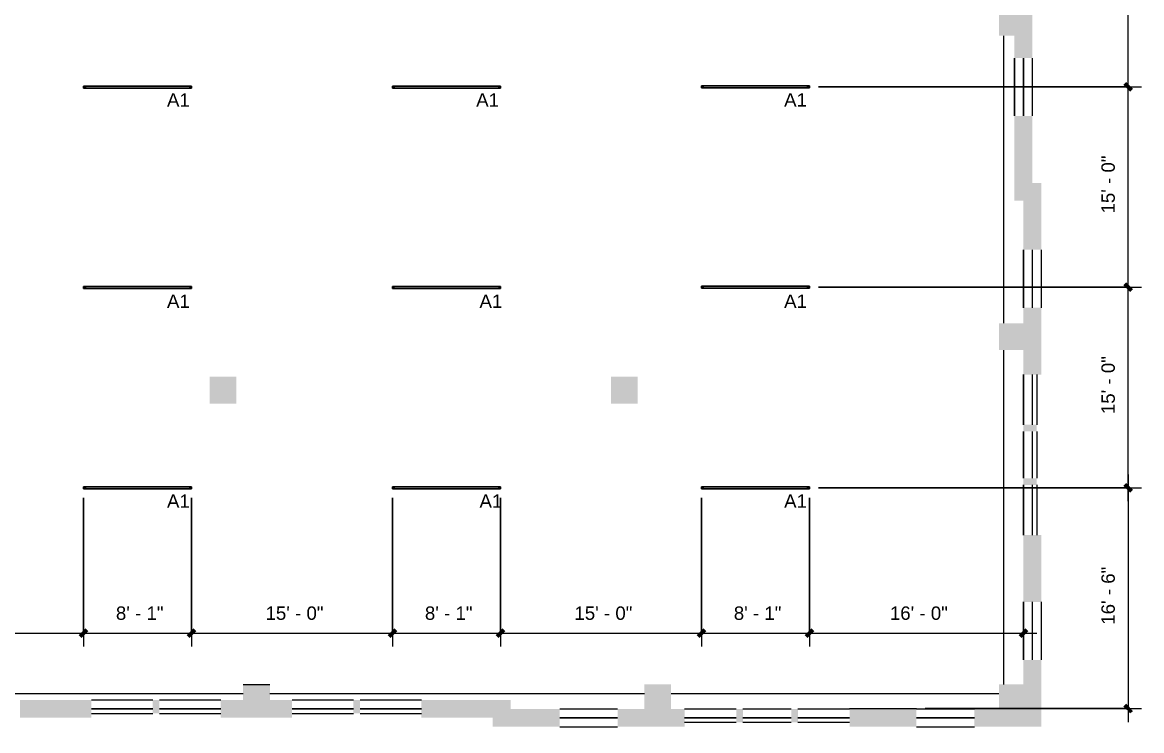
# Model space of a CAD drawing. Header units: inches. Extents: x 3 to 2625, y 0 to 2055.
# Drawn here: x 1621 to 2625, y 0 to 635 of the extents above; entities that cross this region are included whole.
import ezdxf

# ---------------------------------------------------------------- set-up
doc = ezdxf.new("R2010")
doc.units = ezdxf.units.IN
doc.header["$MEASUREMENT"] = 0
for name, color, linetype, lineweight in [('_800 AVAILABLE', 7, 'Continuous', 9), ('A-ANNO-DIMS', 211, 'Continuous', 9), ('A-ANNO-DIMS-128', 211, 'Continuous', 9), ('A-CLNG', 13, 'Continuous', 13), ('A-DETL-GENF', 92, 'Continuous', 9), ('B-CL', 7, 'Continuous', 9), ('E-LITE-EQPM', 33, 'Continuous', 9), ('E-LITE-EQPM-IDEN', 33, 'Continuous', 9), ('I-WALL', 2, 'Continuous', 9), ('Victor Bldg - 8th Floor_LINK_dwg', 8, 'Continuous', 9), ('WINDOWS', 7, 'Continuous', 9)]:
    doc.layers.add(name, color=color, linetype=linetype, lineweight=lineweight)
doc.styles.add('Arial', font='arial.ttf', dxfattribs={"height": 12})
doc.styles.add('Swis721 Lt BT', font='swissl.ttf', dxfattribs={"height": 12})
doc.dimstyles.new('OTJ_-_3_32__Linear__1_2__Tolerance', dxfattribs={"dimscale": 12, "dimtxt": 12.663781, "dimasz": 0.5, "dimexe": 1, "dimexo": 0.666667, "dimgap": 0.666667, "dimtad": 1, "dimdec": 1, "dimrnd": 0.5, "dimzin": 3, "dimdsep": 46, "dimlunit": 4, "dimtxsty": 'Swis721 Lt BT', "dimblk1": 'OBLIQUE', "dimblk2": 'OBLIQUE', "dimsah": 1, "dimcen": 0.09, "dimdle": 1, "dimazin": 0, "dimtfac": 1, "dimtdec": 4, "dimtix": 1, "dimtmove": 0, "dimatfit": 3, "dimfxl": 1, "dimtvp": 1, "dimfrac": 2, "dimtolj": 1, "dimtzin": 0, "dimarcsym": 2})

# ---------------------------------------------------------------- blocks, each defined once
blk = doc.blocks.new('Victor Bldg - 8th Floor_LINK_dwg-6972240-LEVEL 08 RCP')
at = {"layer": '_800 AVAILABLE'}
for p, q in [((2501.2, 623.5), (2501.2, 365.5)), ((2501.2, 341.5), (2501.2, 41.5)), ((1819, 32.9), (1483, 32.9)), ((2179, 32.9), (1843, 32.9)), ((2497, 32.9), (2203, 32.9))]:
    blk.add_line(p, q, dxfattribs=at)
at = {"layer": 'B-CL', "flags": 128}
blk.add_lwpolyline([(1819, 41.3), (1819, 41.5), (1843, 41.5), (1843, 41.3)], dxfattribs=at)
at = {"layer": 'WINDOWS'}
for p, q in [((2511, 603.5), (2511, 551.5)), ((2518.8, 603.5), (2518.8, 551.5)), ((2519, 603.5), (2519, 551.5)), ((2527, 603.5), (2527, 551.5)), ((2519, 431.5), (2519, 379.5)), ((2526.8, 431.5), (2526.8, 379.5)), ((2527, 431.5), (2527, 379.5)), ((2535, 431.5), (2535, 379.5)), ((2519, 319.5), (2519, 274.5)), ((2526.8, 319.5), (2526.8, 274.5)), ((2527, 319.5), (2527, 274.5)), ((2531, 319.5), (2531, 274.5)), ((2519, 268.5), (2519, 226.5)), ((2526.8, 268.5), (2526.8, 226.5)), ((2527, 268.5), (2527, 226.5)), ((2531, 268.5), (2531, 226.5)), ((2519, 220.5), (2519, 175.5)), ((2526.8, 220.5), (2526.8, 175.5)), ((2527, 220.5), (2527, 175.5)), ((2531, 220.5), (2531, 175.5)), ((2519, 115.5), (2519, 63.5)), ((2526.8, 115.5), (2526.8, 63.5)), ((2527, 115.5), (2527, 63.5)), ((2535, 115.5), (2535, 63.5)), ((1683, 27.5), (1738, 27.5)), ((1744, 27.5), (1799, 27.5)), ((1863, 27.5), (1918, 27.5)), ((1924, 27.5), (1979, 27.5)), ((1683, 19.8), (1738, 19.8)), ((1683, 19.5), (1738, 19.5)), ((1683, 15.5), (1738, 15.5)), ((1744, 19.8), (1799, 19.8)), ((1744, 19.5), (1799, 19.5)), ((1744, 15.5), (1799, 15.5)), ((1863, 19.8), (1918, 19.8)), ((1863, 19.5), (1918, 19.5)), ((1863, 15.5), (1918, 15.5)), ((1924, 19.8), (1979, 19.8)), ((1924, 19.5), (1979, 19.5)), ((1924, 15.5), (1979, 15.5)), ((2103, 19.5), (2155, 19.5)), ((2103, 11.7), (2155, 11.7)), ((2103, 11.5), (2155, 11.5)), ((2215, 19.5), (2261.3, 19.5)), ((2215, 11.7), (2261.3, 11.7)), ((2215, 11.5), (2261.3, 11.5)), ((2267.3, 19.5), (2310.7, 19.5)), ((2267.3, 11.7), (2310.7, 11.7)), ((2267.3, 11.5), (2310.7, 11.5)), ((2316.7, 19.5), (2363, 19.5)), ((2316.7, 11.7), (2363, 11.7)), ((2316.7, 11.5), (2363, 11.5)), ((2423, 19.5), (2475, 19.5)), ((2423, 11.7), (2475, 11.7)), ((2423, 11.5), (2475, 11.5)), ((2103, 3.5), (2155, 3.5)), ((2215, 7.5), (2261.3, 7.5)), ((2267.3, 7.5), (2310.7, 7.5)), ((2316.7, 7.5), (2363, 7.5)), ((2423, 3.5), (2475, 3.5))]:
    blk.add_line(p, q, dxfattribs=at)
blk = doc.blocks.new('L-Pendant-Axis-Sculpt-Direct_Indirect - SCDI-F-8-4584194-LEVEL 08 RCP')
at = {"layer": 'A-DETL-GENF'}
for p, q in [((48.5, 0.875), (-48.5, 0.875)), ((-48.5, 0.875), (-48.5, -0.875)), ((-48.5, 0.875), (48.5, 0.875)), ((-48.5, -0.875), (-48.5, 0.875)), ((48.5, -0.875), (48.5, 0.875)), ((48.5, 0.875), (48.5, -0.875)), ((-48.5, -0.875), (48.5, -0.875)), ((48.5, -0.875), (-48.5, -0.875))]:
    blk.add_line(p, q, dxfattribs=at)
for centre in [(-47, 0), (47, 0)]:
    blk.add_circle(centre, 0.25, dxfattribs=at)
blk = doc.blocks.new('DIMBLOCK1-LEVEL 08 RCP')
at = {"layer": 'A-ANNO-DIMS-128'}
for p, q in [((2335.1, 397.8), (2625.1, 397.8)), ((2613.1, 397.8), (2335.1, 397.8)), ((2613.1, 205.9), (2613.1, 397.8)), ((2335.1, 217.9), (2625.1, 217.9)), ((2613.1, 217.9), (2335.1, 217.9))]:
    blk.add_line(p, q, dxfattribs=at)
at = {"layer": 'A-ANNO-DIMS-128', "lineweight": 50}
for p, q in [((2613.1, 397.8), (2610.1, 400.8)), ((2613.1, 397.8), (2616.1, 394.8)), ((2613.1, 217.9), (2610.1, 220.9)), ((2613.1, 217.9), (2616.1, 214.9))]:
    blk.add_line(p, q, dxfattribs=at)
at = {"layer": 'A-ANNO-DIMS-128', "color": 0, "insert": (2589, 284), "char_height": 12, "width": 57.168, "attachment_point": 1, "rotation": 90, "line_spacing_factor": 1.005062, "style": 'Swis721 Lt BT'}
blk.add_mtext('15\' - 0"', dxfattribs=at)
blk = doc.blocks.new('_Oblique')
at = {"color": 0, "linetype": 'ByBlock', "lineweight": -2}
blk.add_line((-0.5, -0.5), (0.5, 0.5), dxfattribs=at)
blk = doc.blocks.new('DIMBLOCK2-LEVEL 08 RCP')
at = {"layer": 'A-ANNO-DIMS-128'}
for p, q in [((2335.1, 577.8), (2625.1, 577.8)), ((2613.1, 577.8), (2335.1, 577.8)), ((2613.1, 397.8), (2613.1, 577.8)), ((2335.1, 397.8), (2625.1, 397.8)), ((2613.1, 397.8), (2335.1, 397.8))]:
    blk.add_line(p, q, dxfattribs=at)
at = {"layer": 'A-ANNO-DIMS-128', "lineweight": 50}
for p, q in [((2613.1, 577.8), (2610.1, 580.8)), ((2613.1, 577.8), (2616.1, 574.8)), ((2613.1, 397.8), (2610.1, 400.8)), ((2613.1, 397.8), (2616.1, 394.8))]:
    blk.add_line(p, q, dxfattribs=at)
at = {"layer": 'A-ANNO-DIMS-128', "color": 0, "insert": (2589, 464), "char_height": 12, "width": 57.168, "attachment_point": 1, "rotation": 90, "line_spacing_factor": 1.005062, "style": 'Swis721 Lt BT'}
blk.add_mtext('15\' - 0"', dxfattribs=at)
blk = doc.blocks.new('DIMBLOCK3-LEVEL 08 RCP')
at = {"layer": 'A-ANNO-DIMS-128'}
for p, q in [((2335.1, 757.7), (2625.1, 757.7)), ((2613.1, 757.7), (2335.1, 757.7)), ((2613.1, 577.8), (2613.1, 757.7)), ((2335.1, 577.8), (2625.1, 577.8)), ((2613.1, 577.8), (2335.1, 577.8))]:
    blk.add_line(p, q, dxfattribs=at)
at = {"layer": 'A-ANNO-DIMS-128', "lineweight": 50}
for p, q in [((2613.1, 757.7), (2610.1, 760.7)), ((2613.1, 757.7), (2616.1, 754.7)), ((2613.1, 577.8), (2610.1, 580.8)), ((2613.1, 577.8), (2616.1, 574.8))]:
    blk.add_line(p, q, dxfattribs=at)
at = {"layer": 'A-ANNO-DIMS-128', "color": 0, "insert": (2589, 643.9), "char_height": 12, "width": 57.168, "attachment_point": 1, "rotation": 90, "line_spacing_factor": 1.005062, "style": 'Swis721 Lt BT'}
blk.add_mtext('15\' - 0"', dxfattribs=at)
blk = doc.blocks.new('DIMBLOCK20-LEVEL 08 RCP')
at = {"layer": 'A-ANNO-DIMS-128'}
for p, q in [((1495.7, 209), (1495.7, 75.4)), ((1495.7, 87.4), (1495.7, 209)), ((1675.8, 209), (1675.8, 75.4)), ((1675.8, 87.4), (1675.8, 209)), ((1495.7, 87.4), (1675.8, 87.4))]:
    blk.add_line(p, q, dxfattribs=at)
at = {"layer": 'A-ANNO-DIMS-128', "lineweight": 50}
for p, q in [((1495.7, 87.4), (1498.7, 90.4)), ((1675.8, 87.4), (1678.8, 90.4)), ((1495.7, 87.4), (1492.7, 84.4)), ((1675.8, 87.4), (1672.8, 84.4))]:
    blk.add_line(p, q, dxfattribs=at)
at = {"layer": 'A-ANNO-DIMS-128', "color": 0, "insert": (1561.9, 111.4), "char_height": 12, "width": 57.168, "attachment_point": 1, "line_spacing_factor": 1.005062, "style": 'Swis721 Lt BT'}
blk.add_mtext('15\' - 0"', dxfattribs=at)
blk = doc.blocks.new('DIMBLOCK21-LEVEL 08 RCP')
at = {"layer": 'A-ANNO-DIMS-128'}
for p, q in [((1675.8, 209), (1675.8, 75.4)), ((1675.8, 87.4), (1675.8, 209)), ((1772.8, 209), (1772.8, 75.4)), ((1772.8, 87.4), (1772.8, 209)), ((1675.8, 87.4), (1772.8, 87.4))]:
    blk.add_line(p, q, dxfattribs=at)
at = {"layer": 'A-ANNO-DIMS-128', "lineweight": 50}
for p, q in [((1675.8, 87.4), (1678.8, 90.4)), ((1772.8, 87.4), (1775.8, 90.4)), ((1675.8, 87.4), (1672.8, 84.4)), ((1772.8, 87.4), (1769.8, 84.4))]:
    blk.add_line(p, q, dxfattribs=at)
at = {"layer": 'A-ANNO-DIMS-128', "color": 0, "insert": (1704.9, 111.4), "char_height": 12, "width": 46.554, "attachment_point": 1, "line_spacing_factor": 1.005062, "style": 'Swis721 Lt BT'}
blk.add_mtext('8\' - 1"', dxfattribs=at)
blk = doc.blocks.new('DIMBLOCK22-LEVEL 08 RCP')
at = {"layer": 'A-ANNO-DIMS-128'}
for p, q in [((1772.8, 209), (1772.8, 75.4)), ((1772.8, 87.4), (1772.8, 209)), ((1953, 209), (1953, 75.4)), ((1953, 87.4), (1953, 209)), ((1772.8, 87.4), (1953, 87.4))]:
    blk.add_line(p, q, dxfattribs=at)
at = {"layer": 'A-ANNO-DIMS-128', "lineweight": 50}
for p, q in [((1772.8, 87.4), (1775.8, 90.4)), ((1953, 87.4), (1956, 90.4)), ((1772.8, 87.4), (1769.8, 84.4)), ((1953, 87.4), (1950, 84.4))]:
    blk.add_line(p, q, dxfattribs=at)
at = {"layer": 'A-ANNO-DIMS-128', "color": 0, "insert": (1839.1, 111.4), "char_height": 12, "width": 57.168, "attachment_point": 1, "line_spacing_factor": 1.005062, "style": 'Swis721 Lt BT'}
blk.add_mtext('15\' - 0"', dxfattribs=at)
blk = doc.blocks.new('DIMBLOCK23-LEVEL 08 RCP')
at = {"layer": 'A-ANNO-DIMS-128'}
for p, q in [((1953, 209), (1953, 75.4)), ((1953, 87.4), (1953, 209)), ((2050, 209), (2050, 75.4)), ((2050, 87.4), (2050, 209)), ((1953, 87.4), (2050, 87.4))]:
    blk.add_line(p, q, dxfattribs=at)
at = {"layer": 'A-ANNO-DIMS-128', "lineweight": 50}
for p, q in [((1953, 87.4), (1956, 90.4)), ((2050, 87.4), (2053, 90.4)), ((1953, 87.4), (1950, 84.4)), ((2050, 87.4), (2047, 84.4))]:
    blk.add_line(p, q, dxfattribs=at)
at = {"layer": 'A-ANNO-DIMS-128', "color": 0, "insert": (1982.1, 111.4), "char_height": 12, "width": 46.554, "attachment_point": 1, "line_spacing_factor": 1.005062, "style": 'Swis721 Lt BT'}
blk.add_mtext('8\' - 1"', dxfattribs=at)
blk = doc.blocks.new('DIMBLOCK24-LEVEL 08 RCP')
at = {"layer": 'A-ANNO-DIMS-128'}
for p, q in [((2050, 209), (2050, 75.4)), ((2050, 87.4), (2050, 209)), ((2230.1, 209), (2230.1, 75.4)), ((2230.1, 87.4), (2230.1, 209)), ((2050, 87.4), (2230.1, 87.4))]:
    blk.add_line(p, q, dxfattribs=at)
at = {"layer": 'A-ANNO-DIMS-128', "lineweight": 50}
for p, q in [((2050, 87.4), (2053, 90.4)), ((2230.1, 87.4), (2233.1, 90.4)), ((2050, 87.4), (2047, 84.4)), ((2230.1, 87.4), (2227.1, 84.4))]:
    blk.add_line(p, q, dxfattribs=at)
at = {"layer": 'A-ANNO-DIMS-128', "color": 0, "insert": (2116.2, 111.4), "char_height": 12, "width": 57.168, "attachment_point": 1, "line_spacing_factor": 1.005062, "style": 'Swis721 Lt BT'}
blk.add_mtext('15\' - 0"', dxfattribs=at)
blk = doc.blocks.new('DIMBLOCK25-LEVEL 08 RCP')
at = {"layer": 'A-ANNO-DIMS-128'}
for p, q in [((2230.1, 209), (2230.1, 75.4)), ((2230.1, 87.4), (2230.1, 209)), ((2327.1, 209), (2327.1, 75.4)), ((2327.1, 87.4), (2327.1, 209)), ((2230.1, 87.4), (2327.1, 87.4))]:
    blk.add_line(p, q, dxfattribs=at)
at = {"layer": 'A-ANNO-DIMS-128', "lineweight": 50}
for p, q in [((2230.1, 87.4), (2233.1, 90.4)), ((2327.1, 87.4), (2330.1, 90.4)), ((2230.1, 87.4), (2227.1, 84.4)), ((2327.1, 87.4), (2324.1, 84.4))]:
    blk.add_line(p, q, dxfattribs=at)
at = {"layer": 'A-ANNO-DIMS-128', "color": 0, "insert": (2259.2, 111.4), "char_height": 12, "width": 46.554, "attachment_point": 1, "line_spacing_factor": 1.005062, "style": 'Swis721 Lt BT'}
blk.add_mtext('8\' - 1"', dxfattribs=at)
blk = doc.blocks.new('DIMBLOCK26-LEVEL 08 RCP')
at = {"layer": 'A-ANNO-DIMS-128'}
for p, q in [((2327.1, 209), (2327.1, 75.4)), ((2327.1, 87.4), (2327.1, 209)), ((2519, 83.7), (2519, 99.4)), ((2327.1, 87.4), (2531, 87.4)), ((2519, 87.4), (2519, 83.7))]:
    blk.add_line(p, q, dxfattribs=at)
at = {"layer": 'A-ANNO-DIMS-128', "lineweight": 50}
for p, q in [((2327.1, 87.4), (2330.1, 90.4)), ((2519, 87.4), (2522, 90.4)), ((2327.1, 87.4), (2324.1, 84.4)), ((2519, 87.4), (2516, 84.4))]:
    blk.add_line(p, q, dxfattribs=at)
at = {"layer": 'A-ANNO-DIMS-128', "color": 0, "insert": (2399.2, 111.4), "char_height": 12, "width": 57.168, "attachment_point": 1, "line_spacing_factor": 1.005062, "style": 'Swis721 Lt BT'}
blk.add_mtext('16\' - 0"', dxfattribs=at)
blk = doc.blocks.new('DIMBLOCK33-LEVEL 08 RCP')
at = {"layer": 'A-ANNO-DIMS-128'}
for p, q in [((2613.1, 229.9), (2613.1, 7.7)), ((2335.1, 217.9), (2625.1, 217.9)), ((2613.1, 217.9), (2335.1, 217.9)), ((2431, 19.7), (2625.1, 19.7)), ((2613.1, 19.7), (2431, 19.7))]:
    blk.add_line(p, q, dxfattribs=at)
at = {"layer": 'A-ANNO-DIMS-128', "lineweight": 50}
for p, q in [((2613.1, 217.9), (2610.1, 220.9)), ((2613.1, 217.9), (2616.1, 214.9)), ((2613.1, 19.7), (2610.1, 22.7)), ((2613.1, 19.7), (2616.1, 16.7))]:
    blk.add_line(p, q, dxfattribs=at)
at = {"layer": 'A-ANNO-DIMS-128', "color": 0, "insert": (2589, 95), "char_height": 12, "width": 57.168, "attachment_point": 1, "rotation": 90, "line_spacing_factor": 1.005062, "style": 'Swis721 Lt BT'}
blk.add_mtext('16\' - 6"', dxfattribs=at)

msp = doc.modelspace()

# ---------------------------------------------------------------- hatches: boundary and pattern name
at = {"layer": 'A-DETL-GENF'}
h = msp.add_hatch(color=7, dxfattribs=at)
h.paths.add_polyline_path([(509.5, 0), (509.5, 56), (479.5, 56), (479.5, 23.06), (411, 23.06), (411, 4), (418, 4), (418, 0), (500.76, 0)], flags=0)
h.paths.add_polyline_path([(286.53, 0), (338, 0), (338, 4), (345, 4), (345, 23.12), (273, 23.12), (273, 4), (280, 4), (280, 0)], flags=0)
h.paths.add_polyline_path([(1004.38, 0), (1050, 0), (1050, 14.5), (1079, 14.5), (1079, 11.5), (1143, 11.5), (1143, 27.5), (1093, 27.5), (1093, 41.5), (1069, 41.5), (1069, 32.86), (1011, 32.86), (1011, 23.12), (1004.38, 23.12), (1004.38, 19)], flags=0)
h.paths.add_polyline_path([(200, 0), (200, 4), (207, 4), (207, 23.12), (135, 23.12), (135, 4), (142, 4), (142, 0), (158.24, 0)], flags=0)
h.paths.add_polyline_path([(920.38, 0), (920.38, 23.12), (913.5, 23.12), (913.5, 32.99), (884.25, 32.99), (884.25, 23.12), (867.25, 23.12), (867.25, 0), (913.95, 0)], flags=0)
h.paths.add_polyline_path([(781.25, 0), (783.25, 0), (783.25, 21.5), (781.25, 21.5), (781.25, 56), (751.25, 56), (751.25, 23.12), (730.25, 23.12), (730.25, 0), (751.25, 0)], flags=0)
h.paths.add_polyline_path([(593.13, 0), (646.25, 0), (646.25, 33.12), (614, 33.12), (614, 23.12), (593.13, 23.12), (593.13, 19)], flags=0)
h.paths.add_polyline_path([(62, 0), (62, 4), (69, 4), (69, 23.12), (34.12, 23.12), (34.12, 74.5), (16, 74.5), (16, 66), (12, 66), (12, 0), (34.37, 0)], flags=0)
h.paths.add_polyline_path([(2049.96, 3.5), (2103, 3.5), (2103, 19.5), (2059, 19.5), (2059, 27.5), (1979, 27.5), (1979, 11.5), (2043, 11.5), (2043, 3.5)], flags=0)
h.paths.add_polyline_path([(2519, 3.5), (2535, 3.5), (2535, 63.5), (2519, 63.5), (2519, 41.5), (2497, 41.5), (2497, 19.5), (2475, 19.5), (2475, 3.5), (2511, 3.5)], flags=0)
h.paths.add_polyline_path([(2215, 3.5), (2215, 19.5), (2203, 19.5), (2203, 41.5), (2179, 41.5), (2179, 19.5), (2155, 19.5), (2155, 3.5), (2203, 3.5)], flags=0)
h.paths.add_polyline_path([(2395.67, 3.5), (2423, 3.5), (2423, 19.5), (2363, 19.5), (2363, 3.5)], flags=0)
h.paths.add_polyline_path([(2267.33, 7.5), (2267.33, 19.5), (2261.33, 19.5), (2261.33, 7.5)], flags=0)
h.paths.add_polyline_path([(2310.67, 7.5), (2316.67, 7.5), (2316.67, 19.5), (2310.67, 19.5)], flags=0)
h.paths.add_polyline_path([(1323, 11.5), (1323, 27.5), (1259, 27.5), (1259, 11.5), (1314.28, 11.5)], flags=0)
h.paths.add_polyline_path([(1477.26, 11.5), (1503, 11.5), (1503, 27.5), (1483, 27.5), (1483, 41.5), (1459, 41.5), (1459, 27.5), (1439, 27.5), (1439, 11.5), (1459, 11.5)], flags=0)
h.paths.add_polyline_path([(1674.74, 11.5), (1683, 11.5), (1683, 27.5), (1619, 27.5), (1619, 11.5), (1630.5, 11.5)], flags=0)
h.paths.add_polyline_path([(1843, 11.5), (1863, 11.5), (1863, 27.5), (1843, 27.5), (1843, 41.25), (1819, 41.25), (1819, 27.5), (1799, 27.5), (1799, 11.5), (1819, 11.5)], flags=0)
h.paths.add_polyline_path([(1384, 15.5), (1384, 27.5), (1378, 27.5), (1378, 15.5)], flags=0)
h.paths.add_polyline_path([(1558, 15.5), (1564, 15.5), (1564, 27.5), (1558, 27.5)], flags=0)
h.paths.add_polyline_path([(1918, 15.5), (1924, 15.5), (1924, 27.5), (1918, 27.5)], flags=0)
h.paths.add_polyline_path([(1204, 15.5), (1204, 27.5), (1198, 27.5), (1198, 15.5)], flags=0)
h.paths.add_polyline_path([(1744, 15.5), (1744, 27.5), (1738, 27.5), (1738, 15.5)], flags=0)
h.paths.add_polyline_path([(2531, 115.5), (2535, 115.5), (2535, 175.5), (2519, 175.5), (2519, 115.5)], flags=0)
h.paths.add_polyline_path([(16, 123.5), (34.12, 123.5), (34.12, 224.5), (12, 224.5), (12, 132), (16, 132)], flags=0)
h.paths.add_polyline_path([(2531, 220.5), (2531, 226.5), (2519, 226.5), (2519, 220.5)], flags=0)
h.paths.add_polyline_path([(2531, 268.5), (2531, 274.5), (2519, 274.5), (2519, 268.5)], flags=0)
h.paths.add_polyline_path([(2149, 293.5), (2173, 293.5), (2173, 317.5), (2149, 317.5)], flags=0)
h.paths.add_polyline_path([(1453, 293.5), (1453, 317.5), (1429, 317.5), (1429, 293.5)], flags=0)
h.paths.add_polyline_path([(1789, 293.5), (1813, 293.5), (1813, 317.5), (1789, 317.5)], flags=0)
h.paths.add_polyline_path([(493, 293.5), (517, 293.5), (517, 317.5), (493, 317.5)], flags=0)
h.paths.add_polyline_path([(1069, 293.5), (1093, 293.5), (1093, 317.5), (1069, 317.5)], flags=0)
h.paths.add_polyline_path([(853, 293.5), (853, 317.5), (829, 317.5), (829, 293.5), (844.38, 293.5)], flags=0)
h.paths.add_polyline_path([(30, 310.5), (34.12, 310.5), (34.12, 392.5), (12, 392.5), (12, 310.5)], flags=0)
h.paths.add_polyline_path([(2519, 319.5), (2535, 319.5), (2535, 379.5), (2519, 379.5), (2519, 365.5), (2497, 365.5), (2497, 341.5), (2519, 341.5)], flags=0)
h.paths.add_polyline_path([(2535, 431.5), (2535, 491.5), (2527, 491.5), (2527, 551.5), (2511, 551.5), (2511, 475.5), (2519, 475.5), (2519, 431.5)], flags=0)
h.paths.add_polyline_path([(31, 478.5), (34.12, 478.5), (34.12, 534.98), (75.5, 534.98), (75.5, 539.25), (3.5, 539.25), (3.5, 491.25), (12, 491.25), (12, 478.5), (30, 478.5)], flags=0)
h.paths.add_polyline_path([(286.53, 511.5), (306.53, 511.5), (306.53, 531.5), (296.25, 531.5), (296.25, 579.5), (283.25, 579.5), (283.25, 539.25), (191.5, 539.25), (191.5, 534.98), (286.53, 534.98), (286.53, 522.06)], flags=0)
h.paths.add_polyline_path([(2519, 603.5), (2527, 603.5), (2527, 667.5), (2511, 667.5), (2511, 647.5), (2497, 647.5), (2497, 623.5), (2511, 623.5), (2511, 603.5), (2511.25, 603.5)], flags=0)
h.paths.add_polyline_path([(283.25, 631.5), (296.25, 631.5), (296.25, 679.5), (304.93, 679.5), (304.93, 699.5), (296.25, 699.5), (296.25, 715.5), (283.25, 715.5), (283.25, 679.5)], flags=0)
h.paths.add_polyline_path([(2149, 653.5), (2173, 653.5), (2173, 677.5), (2149, 677.5), (2149, 670.26)], flags=0)
h.paths.add_polyline_path([(829, 653.5), (853, 653.5), (853, 677.5), (829, 677.5), (829, 653.75)], flags=0)
h.paths.add_polyline_path([(1093, 653.5), (1093, 677.5), (1069, 677.5), (1069, 653.5), (1089.5, 653.5)], flags=0)
h.paths.add_polyline_path([(1429, 653.5), (1453, 653.5), (1453, 677.5), (1429, 677.5)], flags=0)
h.paths.add_polyline_path([(1813, 653.5), (1813, 677.5), (1789, 677.5), (1789, 653.5)], flags=0)
h.paths.add_polyline_path([(517, 653.5), (517, 677.5), (493, 677.5), (493, 653.5)], flags=0)
h.paths.add_polyline_path([(2511, 722.5), (2523, 722.5), (2523, 728.5), (2511, 728.5)], flags=0)
h.paths.add_polyline_path([(296.25, 770.5), (296.25, 776.5), (283.25, 776.5), (283.25, 770.5), (296, 770.5)], flags=0)
h.paths.add_polyline_path([(2511, 783.5), (2527, 783.5), (2527, 847.5), (2511, 847.5), (2511, 787)], flags=0)
h.paths.add_polyline_path([(1636.75, 818), (1657.5, 818), (1657.5, 826.5), (1636.75, 826.5), (1636.75, 823.71)], flags=0)
h.paths.add_polyline_path([(1710.5, 818), (1731.13, 818), (1731.13, 826.5), (1710.5, 826.5)], flags=0)
h.paths.add_polyline_path([(283.25, 831.5), (296.25, 831.5), (296.25, 847.5), (304.93, 847.5), (304.93, 867.5), (296.25, 867.5), (296.25, 883.5), (283.25, 883.5), (283.25, 847.5)], flags=0)
h.paths.add_polyline_path([(2511, 902.5), (2523, 902.5), (2523, 908.5), (2511, 908.5)], flags=0)
h.paths.add_polyline_path([(1029.88, 915.75), (1047.22, 915.75), (1047.22, 936.5), (1023.22, 936.5), (1023.22, 915.75), (1026.38, 915.75)], flags=0)
h.paths.add_polyline_path([(296.25, 938.5), (296.25, 944.5), (283.25, 944.5), (283.25, 938.5), (296, 938.5)], flags=0)
h.paths.add_polyline_path([(2527, 963.25), (2527, 1027.5), (2511, 1027.5), (2511, 1007.5), (2497, 1007.5), (2497, 983.5), (2511, 983.5), (2511, 963.25), (2523, 963.25)], flags=0)
h.paths.add_polyline_path([(1968.5, 994.5), (1980.25, 994.5), (1980.25, 1018.5), (1968.5, 1018.5), (1968.5, 994.75)], flags=0)
h.paths.add_polyline_path([(283.25, 999.5), (296.25, 999.5), (296.25, 1015.5), (304.93, 1015.5), (304.93, 1035.5), (296.25, 1035.5), (296.25, 1051.56), (283.25, 1051.56), (283.25, 1027.5)], flags=0)
h.paths.add_polyline_path([(838, 1013.5), (853, 1013.5), (853, 1037.5), (829, 1037.5), (829, 1013.5), (830.82, 1013.5)], flags=0)
h.paths.add_polyline_path([(1016.5, 1013.5), (1040.5, 1013.5), (1040.5, 1037.5), (1016.5, 1037.5), (1016.5, 1017.06)], flags=0)
h.paths.add_polyline_path([(517.25, 1013.5), (517.25, 1037.5), (493, 1037.5), (493, 1013.5)], flags=0)
h.paths.add_polyline_path([(2173, 1013.5), (2173, 1037.5), (2149, 1037.5), (2149, 1013.5)], flags=0)
h.paths.add_polyline_path([(2511, 1082.5), (2523, 1082.5), (2523, 1088.5), (2511, 1088.5)], flags=0)
h.paths.add_polyline_path([(296, 1106.56), (296.25, 1106.56), (296.25, 1112.56), (283.25, 1112.56), (283.25, 1106.56)], flags=0)
h.paths.add_polyline_path([(1636.75, 1135.5), (1657.5, 1135.5), (1657.5, 1147.5), (1636.5, 1147.5), (1636.5, 1135.5)], flags=0)
h.paths.add_polyline_path([(1734.5, 1135.5), (1734.5, 1147.5), (1710.5, 1147.5), (1710.5, 1135.5), (1731.13, 1135.5)], flags=0)
h.paths.add_polyline_path([(2511, 1143.5), (2527, 1143.5), (2527, 1207.5), (2511, 1207.5)], flags=0)
h.paths.add_polyline_path([(296, 1167.56), (296.25, 1167.56), (296.25, 1183.56), (304.93, 1183.56), (304.93, 1203.56), (296.25, 1203.56), (296.25, 1219.56), (283.25, 1219.56), (283.25, 1167.56)], flags=0)
h.paths.add_polyline_path([(1968.5, 1212.5), (1980.25, 1212.5), (1980.24, 1233), (1968.5, 1233), (1968.5, 1225.18)], flags=0)
h.paths.add_polyline_path([(2523, 1262.5), (2523, 1268.5), (2511, 1268.5), (2511, 1262.5)], flags=0)
h.paths.add_polyline_path([(283.25, 1274.56), (296.25, 1274.56), (296.25, 1280.56), (283.25, 1280.56)], flags=0)
h.paths.add_polyline_path([(2527, 1323.5), (2527, 1387.5), (2511, 1387.5), (2511, 1367.5), (2497, 1367.5), (2497, 1343.5), (2511, 1343.5), (2511, 1323.5), (2522.67, 1323.5)], flags=0)
h.paths.add_polyline_path([(289.3, 1335.56), (296.25, 1335.56), (296.25, 1351.56), (304.93, 1351.56), (304.93, 1371.56), (296.25, 1371.56), (296.25, 1387.56), (283.25, 1387.56), (283.25, 1335.56)], flags=0)
h.paths.add_polyline_path([(853, 1373.5), (853, 1397.5), (829, 1397.5), (829, 1373.5), (838, 1373.5)], flags=0)
h.paths.add_polyline_path([(2149, 1373.5), (2173, 1373.5), (2173, 1397.5), (2149, 1397.5), (2149, 1386.49)], flags=0)
h.paths.add_polyline_path([(1453, 1373.5), (1453, 1397.5), (1429, 1397.5), (1429, 1373.5)], flags=0)
h.paths.add_polyline_path([(1813, 1373.5), (1813, 1397.5), (1789, 1397.5), (1789, 1373.5)], flags=0)
h.paths.add_polyline_path([(493, 1373.5), (517, 1373.5), (517, 1397.5), (493, 1397.5), (493, 1373.75)], flags=0)
h.paths.add_polyline_path([(1093, 1373.5), (1093, 1397.5), (1069, 1397.5), (1069, 1373.5)], flags=0)
h.paths.add_polyline_path([(2511, 1442.5), (2523, 1442.5), (2523, 1448.5), (2511, 1448.5)], flags=0)
h.paths.add_polyline_path([(283.25, 1442.56), (296.25, 1442.56), (296.25, 1448.56), (283.25, 1448.56)], flags=0)
h.paths.add_polyline_path([(2511, 1503.5), (2527, 1503.5), (2527, 1567.5), (2511, 1567.5)], flags=0)
h.paths.add_polyline_path([(289.3, 1503.56), (296.25, 1503.56), (296.25, 1519.56), (304.93, 1519.56), (304.93, 1539.56), (296.25, 1539.56), (296.25, 1555.56), (283.25, 1555.56), (283.25, 1503.56)], flags=0)
h.paths.add_polyline_path([(283.25, 1610.56), (296.25, 1610.56), (296.25, 1616.56), (283.25, 1616.56)], flags=0)
h.paths.add_polyline_path([(2511, 1622.5), (2523, 1622.5), (2523, 1628.5), (2511, 1628.5)], flags=0)
h.paths.add_polyline_path([(283.25, 1671.56), (296.25, 1671.56), (296.25, 1687.56), (304.93, 1687.56), (304.93, 1707.56), (296.25, 1707.56), (296.25, 1755.56), (283.25, 1755.56), (283.25, 1687.56)], flags=0)
h.paths.add_polyline_path([(2511, 1683.5), (2527, 1683.5), (2527, 1747.5), (2511, 1747.5), (2511, 1727.5), (2497, 1727.5), (2497, 1703.5), (2511, 1703.5)], flags=0)
h.paths.add_polyline_path([(1813, 1733.5), (1813, 1757.25), (1789, 1757.25), (1789, 1733.5)], flags=0)
h.paths.add_polyline_path([(853, 1733.5), (853, 1757.5), (829, 1757.5), (829, 1733.5)], flags=0)
h.paths.add_polyline_path([(1093, 1733.5), (1093, 1757.5), (1069, 1757.5), (1069, 1733.5)], flags=0)
h.paths.add_polyline_path([(1448.18, 1733.5), (1453.1, 1733.5), (1453.1, 1757.5), (1429, 1757.5), (1429, 1733.5), (1433, 1733.5)], flags=0)
h.paths.add_polyline_path([(517, 1733.5), (517, 1757.5), (493, 1757.5), (493, 1733.5)], flags=0)
h.paths.add_polyline_path([(2149, 1733.5), (2173, 1733.5), (2173, 1757.5), (2149, 1757.5)], flags=0)
h.paths.add_polyline_path([(2523, 1802.5), (2523, 1808.5), (2511, 1808.5), (2511, 1802.5), (2511.25, 1802.5)], flags=0)
h.paths.add_polyline_path([(296.25, 1807.56), (296.25, 1855.56), (304.93, 1855.56), (304.93, 1870.56), (359, 1870.56), (359, 1883.56), (283.25, 1883.56), (283.25, 1807.56)], flags=0)
h.paths.add_polyline_path([(2511, 1863.5), (2527, 1863.5), (2527, 1927.5), (2511, 1927.5)], flags=0)
h.paths.add_polyline_path([(488, 1870.56), (488, 1927.5), (475, 1927.5), (475, 1883.56), (411, 1883.56), (411, 1870.56), (475, 1870.56)], flags=0)
h.paths.add_polyline_path([(2527, 1979.5), (2527, 2043.5), (2523, 2043.5), (2523, 2051.5), (2459, 2051.5), (2459, 2035.5), (2497, 2035.5), (2497, 2021.5), (2511, 2021.5), (2511, 1979.5), (2523, 1979.5)], flags=0)
h.paths.add_polyline_path([(475, 1979.5), (488, 1979.5), (488, 2021.5), (517, 2021.5), (517, 2035.5), (543, 2035.5), (543, 2051.5), (475, 2051.5), (475, 2021.5)], flags=0)
h.paths.add_polyline_path([(1416.5, 2021.5), (1423, 2021.5), (1423, 2035.5), (1443, 2035.5), (1443, 2051.5), (1379, 2051.5), (1379, 2035.5), (1399, 2035.5), (1399, 2021.5)], flags=0)
h.paths.add_polyline_path([(703, 2021.5), (703, 2035.5), (723, 2035.54), (723, 2051.5), (659, 2051.5), (659, 2035.5), (679, 2035.5), (679, 2021.5), (685.5, 2021.5)], flags=0)
h.paths.add_polyline_path([(1776.5, 2021.5), (1783, 2021.5), (1783, 2035.5), (1803, 2035.5), (1803, 2051.5), (1739, 2051.5), (1739, 2035.5), (1759, 2035.5), (1759, 2021.5), (1773.13, 2021.5)], flags=0)
h.paths.add_polyline_path([(1045.5, 2021.5), (1063, 2021.5), (1063, 2035.5), (1083, 2035.5), (1083, 2051.5), (1019, 2051.5), (1019, 2035.5), (1039, 2035.5), (1039, 2021.5)], flags=0)
h.paths.add_polyline_path([(2119.34, 2021.5), (2143.34, 2021.5), (2143.34, 2035.5), (2163, 2035.5), (2163, 2051.5), (2099, 2051.5), (2099, 2035.5), (2119.34, 2035.5)], flags=0)
h.paths.add_polyline_path([(1559, 2035.5), (1623, 2035.5), (1623, 2051.5), (1559, 2051.5), (1559, 2035.75)], flags=0)
h.paths.add_polyline_path([(1324, 2035.5), (1324, 2047.5), (1318, 2047.5), (1318, 2035.5)], flags=0)
h.paths.add_polyline_path([(1144, 2035.5), (1144, 2047.5), (1138, 2047.5), (1138, 2035.5)], flags=0)
h.paths.add_polyline_path([(1218.52, 2035.5), (1263, 2035.5), (1263, 2051.5), (1199, 2051.5), (1199, 2035.5)], flags=0)
h.paths.add_polyline_path([(2218, 2035.5), (2224, 2035.5), (2224, 2047.5), (2218, 2047.5)], flags=0)
h.paths.add_polyline_path([(2044, 2035.5), (2044, 2047.5), (2038, 2047.5), (2038, 2035.5)], flags=0)
h.paths.add_polyline_path([(784, 2035.5), (784, 2047.5), (778, 2047.5), (778, 2035.5)], flags=0)
h.paths.add_polyline_path([(958, 2035.5), (964, 2035.5), (964, 2047.5), (958, 2047.5)], flags=0)
h.paths.add_polyline_path([(853, 2035.5), (903, 2035.5), (903, 2051.5), (839, 2051.5), (839, 2035.5), (844.38, 2035.5)], flags=0)
h.paths.add_polyline_path([(1684, 2035.5), (1684, 2047.5), (1678, 2047.5), (1678, 2035.5)], flags=0)
h.paths.add_polyline_path([(2398, 2035.5), (2404, 2035.5), (2404, 2047.5), (2398, 2047.5)], flags=0)
h.paths.add_polyline_path([(1983, 2035.5), (1983, 2051.5), (1919, 2051.5), (1919, 2035.5), (1952.96, 2035.5)], flags=0)
h.paths.add_polyline_path([(2343, 2035.5), (2343, 2051.5), (2279, 2051.5), (2279, 2035.5), (2327.1, 2035.5)], flags=0)
h.paths.add_polyline_path([(1864, 2035.5), (1864, 2047.5), (1858, 2047.5), (1858, 2035.5)], flags=0)
h.paths.add_polyline_path([(1498, 2035.5), (1504, 2035.5), (1504, 2047.5), (1498, 2047.5)], flags=0)
h.paths.add_polyline_path([(604, 2035.5), (604, 2047.5), (598, 2047.5), (598, 2035.5)], flags=0)

# ---------------------------------------------------------------- linework, layer by layer
at = {"layer": 'A-CLNG'}
for p, q in [((2511, 551.5), (2511, 603.5)), ((2519, 379.5), (2519, 431.5)), ((2519, 274.5), (2519, 319.5)), ((2519, 226.5), (2519, 268.5)), ((2519, 175.5), (2519, 220.5)), ((2519, 63.5), (2519, 115.5)), ((1819, 41.25), (1819, 41.5)), ((1819, 41.5), (1843, 41.5)), ((1843, 41.5), (1843, 41.25)), ((1683, 27.5), (1738, 27.5)), ((1744, 27.5), (1799, 27.5)), ((1863, 27.5), (1918, 27.5)), ((1924, 27.5), (1979, 27.5)), ((2103, 19.5), (2155, 19.5)), ((2215, 19.5), (2261.33, 19.5)), ((2267.33, 19.5), (2310.67, 19.5)), ((2316.67, 19.5), (2363, 19.5)), ((2423, 19.5), (2475, 19.5))]:
    msp.add_line(p, q, dxfattribs=at)
at = {"layer": 'I-WALL', "lineweight": 13}
for p, q in [((2363, 19.75), (2423, 19.75)), ((2363, 19.5), (2363, 19.75)), ((2423, 19.75), (2423, 19.5))]:
    msp.add_line(p, q, dxfattribs=at)

# ---------------------------------------------------------------- block references
at = {"layer": 'E-LITE-EQPM', "rotation": 180}
for p in [(1724.31, 577.45), (2001.46, 577.45), (2278.6, 577.77), (1724.31, 397.63), (2001.46, 397.63), (2278.6, 397.82), (1724.31, 217.88), (2001.46, 217.88), (2278.6, 217.88)]:
    msp.add_blockref('L-Pendant-Axis-Sculpt-Direct_Indirect - SCDI-F-8-4584194-LEVEL 08 RCP', p, dxfattribs=at)
at = {"layer": 'Victor Bldg - 8th Floor_LINK_dwg', "color": 7}
msp.add_blockref('Victor Bldg - 8th Floor_LINK_dwg-6972240-LEVEL 08 RCP', (0, 0), dxfattribs=at)

# ---------------------------------------------------------------- texts
at = {"layer": 'E-LITE-EQPM-IDEN', "char_height": 12, "width": 25.048, "attachment_point": 1, "style": 'Arial'}
for insert in [(1750.71, 571.91), (2028.09, 571.91), (2304.34, 571.94), (1750.71, 391.31), (2031.06, 391.31), (2304.34, 391.31), (1750.71, 211.98), (2031.06, 211.98), (2304.34, 211.98)]:
    msp.add_mtext('A1', dxfattribs=dict(at, insert=insert))

# ---------------------------------------------------------------- dimensions: what is measured, and where the dimension line sits
at = {"layer": 'A-ANNO-DIMS'}
for base, p1, p2, override, picture, middle in [((2613.054, 757.7152), (2327.1047, 577.7697), (2327.1047, 757.7152), {"dimpost": '<>', "dimfxl": 179.945515}, 'DIMBLOCK3-LEVEL 08 RCP', (2598.887, 667.7425)), ((2613.054, 577.7697), (2327.1047, 397.8242), (2327.1047, 577.7697), {"dimpost": '<>', "dimfxl": 179.945515}, 'DIMBLOCK2-LEVEL 08 RCP', (2598.887, 487.797)), ((2613.05, 397.82), (2327.1, 217.88), (2327.1, 397.82), {"dimpost": '<>', "dimfxl": 179.945515}, 'DIMBLOCK1-LEVEL 08 RCP', (2598.89, 307.85)), ((2613.05, 19.75), (2327.1, 217.88), (2423, 19.75), {"dimpost": '<>', "dimfxl": 220.115599}, 'DIMBLOCK33-LEVEL 08 RCP', (2598.89, 118.81))]:
    dim = msp.add_linear_dim(base=base, p1=p1, p2=p2, angle=90, dimstyle='OTJ_-_3_32__Linear__1_2__Tolerance', override=override, dxfattribs=at)
    dim.commit()
    dim.dimension.update_dxf_attribs({"geometry": picture, "text_midpoint": middle})
for base, p1, p2, override, picture, middle in [((1675.81, 87.42), (1495.67, 217), (1675.81, 217), {"dimpost": '<>', "dimfxl": 180.145253}, 'DIMBLOCK20-LEVEL 08 RCP', (1585.74, 101.59)), ((1772.81, 87.42), (1675.81, 217), (1772.81, 217), {"dimpost": '<>', "dimfxl": 97}, 'DIMBLOCK21-LEVEL 08 RCP', (1724.31, 101.59)), ((1952.9595, 87.4181), (1772.8142, 217.0037), (1952.9595, 217.0037), {"dimpost": '<>', "dimfxl": 180.145253}, 'DIMBLOCK22-LEVEL 08 RCP', (1862.8869, 101.5851)), ((2049.96, 87.42), (1952.96, 217), (2049.96, 217), {"dimpost": '<>', "dimfxl": 97}, 'DIMBLOCK23-LEVEL 08 RCP', (2001.46, 101.59)), ((2230.1, 87.42), (2049.96, 217), (2230.1, 217), {"dimpost": '<>', "dimfxl": 180.145253}, 'DIMBLOCK24-LEVEL 08 RCP', (2140.03, 101.59)), ((2327.1, 87.42), (2230.1, 217), (2327.1, 217), {"dimpost": '<>', "dimfxl": 97}, 'DIMBLOCK25-LEVEL 08 RCP', (2278.6, 101.59)), ((2519, 87.42), (2327.1, 217), (2519, 91.66), {"dimpost": '<>', "dimfxl": 229.204385}, 'DIMBLOCK26-LEVEL 08 RCP', (2423.05, 101.59))]:
    dim = msp.add_linear_dim(base=base, p1=p1, p2=p2, dimstyle='OTJ_-_3_32__Linear__1_2__Tolerance', override=override, dxfattribs=at)
    dim.commit()
    dim.dimension.update_dxf_attribs({"geometry": picture, "text_midpoint": middle})

doc.saveas('drawing.dxf')
